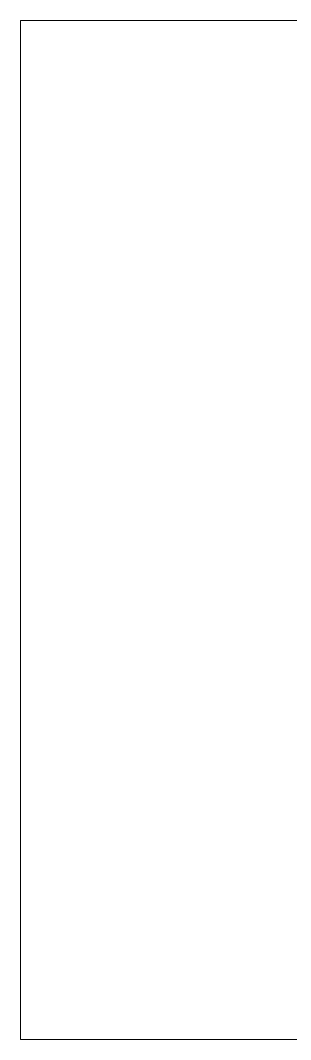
# Model space of a CAD drawing. Header units: millimetres. Extents: x -191664 to 191490, y -197311 to 10263.
# Drawn here: x 24214 to 24272.5, y -17480 to -17260 of the extents above; entities that cross this region are included whole.
import ezdxf

# ---------------------------------------------------------------- set-up
doc = ezdxf.new("R2010")
doc.units = ezdxf.units.MM
doc.layers.add('superior_C02', color=7, linetype='Continuous', lineweight=0)

msp = doc.modelspace()

# ---------------------------------------------------------------- linework, layer by layer
at = {"layer": 'superior_C02', "color": 147, "true_color": 0x1f7180}
for p, q in [((24405.3, -17260), (24214.04, -17260)), ((24214.04, -17260), (24214.04, -17480)), ((24274.83, -17260), (24214.04, -17260)), ((24214.04, -17480), (24405.3, -17480)), ((24214.04, -17480), (24274.83, -17480))]:
    msp.add_line(p, q, dxfattribs=at)

doc.saveas('drawing.dxf')
